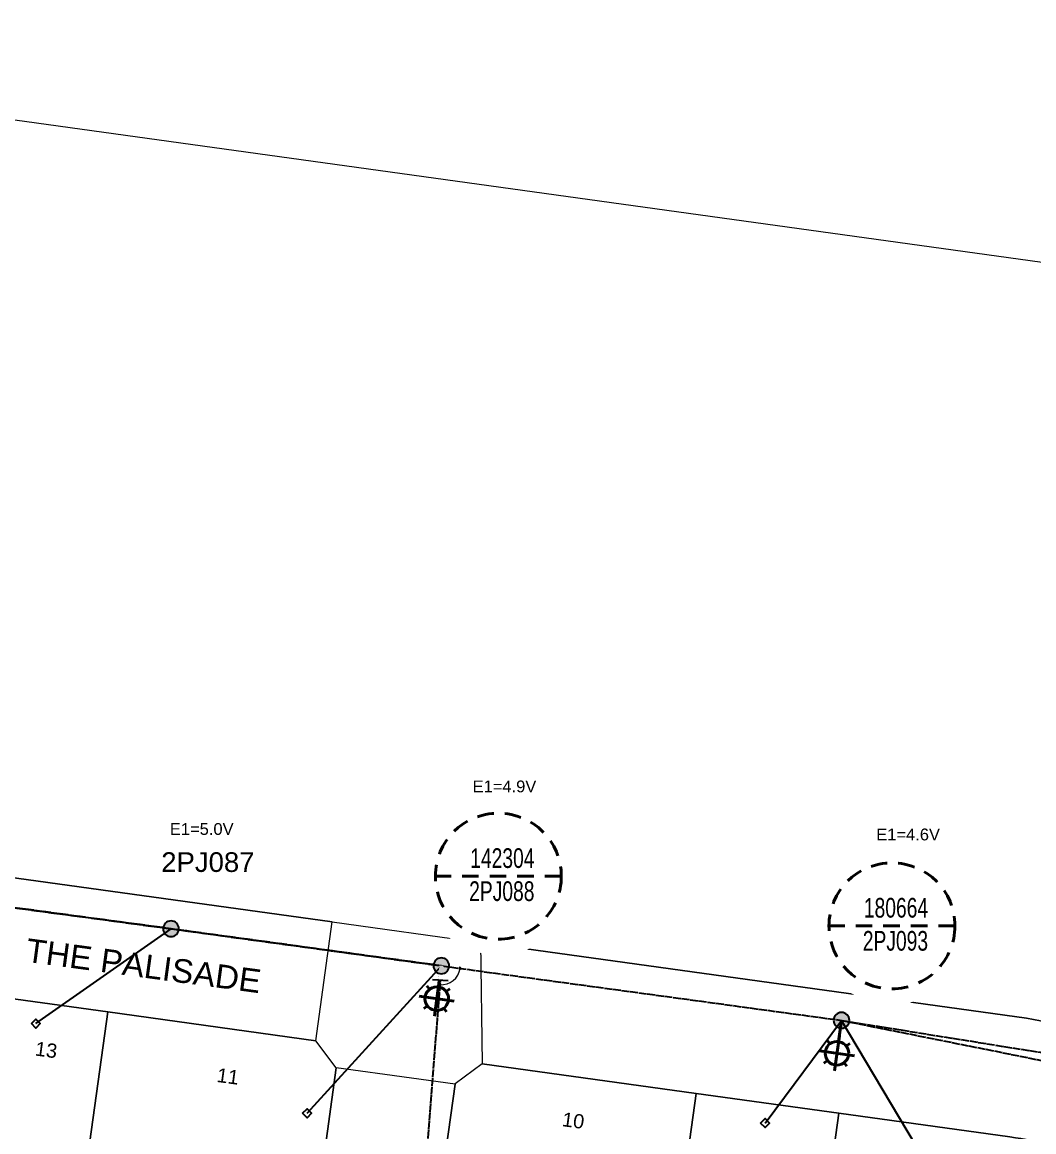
# Model space of a CAD drawing. Header units: metres. Extents: x 273044 to 274430, y 6094442 to 6095502.
# Drawn here: x 273590.3 to 273718.8, y 6095360.1 to 6095501.1 of the extents above; entities that cross this region are included whole.
import ezdxf
from ezdxf.enums import TextEntityAlignment as Align

# ---------------------------------------------------------------- set-up
doc = ezdxf.new("R2010")
doc.units = ezdxf.units.M
doc.linetypes.add('Cable Exist OH', pattern=[1, 1, 0])
doc.linetypes.add('Dash', pattern=[5, 3, -2])
doc.layers.get('0').update_dxf_attribs({"color": 6})
doc.layers.add('Cadastre Land Parcels_SP_EXT', color=9, linetype='Continuous', lineweight=5)
doc.layers.add('Cadastre Roads_SP_EXT', color=9, linetype='Continuous', lineweight=5)
for name, color, linetype in [('Equip_LV_NEW', 2, 'Continuous'), ('Equip_SP_SL_EXT', 7, 'Continuous'), ('Mains_LV_EXT', 7, 'Continuous'), ('Mains_LV_NEW_Hardwired', 2, 'Continuous'), ('Mains_SL_EXT', 7, 'Continuous'), ('Notes_LV_MISC', 7, 'Continuous'), ('Notes_SL_MISC', 7, 'Continuous'), ('Notes_SP_MISC', 7, 'Continuous'), ('Services_SP_EXT', 7, 'Continuous'), ('SupportsOH_SP_TR_HV_LV_SL_EXT', 7, 'Continuous')]:
    doc.layers.add(name, color=color, linetype=linetype)
doc.styles.add('iecARIAL', font='arial.ttf', dxfattribs={"height": 2})
doc.styles.add('POLE_LABEL', font='arial.ttf')
doc.styles.get("Standard").update_dxf_attribs({"font": 'arial.ttf'})
doc.linetypes.add('IE Trench HV', pattern='A,7,-0.2,["/",Standard,S=3,R=0,X=0.6,Y=-1.4],-2.5', length=9.7)

# ---------------------------------------------------------------- blocks, each defined once
blk = doc.blocks.new('SL_LANTERN_EXT')
at = {"lineweight": 40}
for p, q in [((-1.46, 5.68), (-1.06, 5.28)), ((0, 1.97), (0, 6.47)), ((1.46, 5.68), (1.06, 5.28)), ((-2.25, 4.22), (2.25, 4.22)), ((-1.46, 2.76), (-1.06, 3.16)), ((1.46, 2.76), (1.06, 3.16)), ((0, 0), (0, 2.72))]:
    blk.add_line(p, q, dxfattribs=at)
blk.add_circle((0, 4.22), 1.5, dxfattribs=at)
at = {"style": 'iecARIAL', "flags": 8}
blk.add_attdef('ASSET_NUM', (1.5, 1.5), '', height=2.5, dxfattribs=at)
for tag, p, height, flags in [('CONSTRUCTED_VOLTAGE', (0.98, -0.65), 0.2, 9), ('CONTROL_TYPE', (0.98, -0.85), 0.2, 9), ('LANTERN_PURPOSE', (0.98, -1.05), 0.2, 9), ('LANTERN_TYPE', (0.98, -1.25), 0.2, 9), ('NO_PHASES', (0.98, -1.45), 0.2, 9), ('LNUMBER', (2.18, -3.25), 2.5, 8), ('OPERATING_VOLTAGE', (0.98, -1.65), 0.2, 9), ('ORIENTATION', (0.98, -1.85), 0.2, 9), ('OWNED_BY', (0.98, -2.05), 0.2, 9), ('STATE', (0.98, -2.25), 0.2, 9), ('USAGE', (0.98, -2.45), 0.2, 9), ('CEXIST', (0.98, -2.65), 0.2, 9), ('CNEW', (0.98, -2.85), 0.2, 9), ('CNUMBER', (0.98, -3.05), 0.2, 9), ('CREMOVE', (0.98, -3.25), 0.2, 9), ('CREPLACE', (0.98, -3.45), 0.2, 9), ('LKINGHEIGHT', (0.98, -3.65), 0.2, 9), ('LBRACKET', (0.98, -3.85), 0.2, 9), ('LBRACKETVOCAB', (0.98, -4.05), 0.2, 9), ('LCATEGORY', (0.98, -4.25), 0.2, 9), ('LCHARGE1', (0.98, -4.45), 0.2, 9), ('LCHARGE1PERCENT', (0.98, -4.65), 0.2, 9), ('LCHARGE2', (0.98, -4.85), 0.2, 9), ('LCHARGE2PERCENT', (0.98, -5.05), 0.2, 9), ('LCHARGE3', (0.98, -5.25), 0.2, 9), ('LCHARGE3PERCENT', (0.98, -5.45), 0.2, 9), ('LEXIST', (0.98, -5.65), 0.2, 9), ('LLAMP', (0.98, -5.85), 0.2, 9), ('LLAMPVOCAB', (0.98, -6.05), 0.2, 9), ('LMAST', (0.98, -6.25), 0.2, 9), ('LMASTVOCAB', (0.98, -6.45), 0.2, 9), ('LNEW', (0.98, -6.65), 0.2, 9), ('LANTNUMBER', (0.98, -6.85), 0.2, 9), ('LOUTREACH', (0.98, -7.25), 0.2, 9), ('LOUTREACHVOCAB', (0.98, -7.45), 0.2, 9), ('LRATECODE', (0.98, -7.65), 0.2, 9), ('LREMOVE', (0.98, -7.85), 0.2, 9), ('LREPLACE', (0.98, -8.05), 0.2, 9), ('LTYPE', (0.98, -8.25), 0.2, 9), ('LTYPEVOCAB', (0.98, -8.45), 0.2, 9), ('LEGEND', (0.98, -8.65), 0.2, 9), ('STREETNAME', (0.98, -9.25), 0.2, 9), ('SUBURB', (0.98, -9.45), 0.2, 1), ('LOCATION', (0.98, -8.85), 0.2, 9), ('NOTES', (0.98, -9.05), 0.2, 9)]:
    blk.add_attdef(tag, p, '', height=height, dxfattribs=dict(flags=flags))
blk = doc.blocks.new('CCP_EXT')
at = {"flags": 9}
for tag, p in [('LEGEND', (0, -1.4)), ('STATE', (0, -1.8)), ('LIFE_SUPPORT', (0, -1.6)), ('NOTES', (0, -2))]:
    blk.add_attdef(tag, text='', height=0.2, dxfattribs=at).set_placement(p, align=Align.MIDDLE_LEFT)
blk.add_wipeout([(0, 0.57), (0.57, 0), (0, -0.57), (-0.57, 0)])
blk.add_lwpolyline([(-0.57, 0), (0, 0.57), (0.57, 0), (0, -0.57), (-0.57, 0)])
at = {"flags": 1}
blk.add_attdef('Z', (0, 0), '', height=0.2, dxfattribs=at)
at = {"flags": 9}
for tag, p in [('CCP_TYPE', (0, 0)), ('CONSTRUCTED_VOLTAGE', (0, -0.2)), ('OPERATING_VOLTAGE', (0, -0.6)), ('ORIENTATION', (0, -0.8)), ('OWNED_BY', (0, -1)), ('NO_PHASES', (0, -0.4)), ('USAGE', (0, -1.2))]:
    blk.add_attdef(tag, text='', height=0.2, dxfattribs=at).set_placement(p, align=Align.MIDDLE_LEFT)
blk = doc.blocks.new('POLE_EXT')
blk.add_hatch(color=256).paths.add_polyline_path([(-1, 0, 1), (1, 0, 1)])
blk.add_lwpolyline([(-1, 0, 1), (1, 0, 1)], format="xyb", close=True)
for tag, height, flags, p in [('pNumber', 2.5, 8, (-17.84, 2.07)), ('OWNED_BY', 0.2, 9, (1.35, -0.4)), ('SPECIAL_USE', 0.2, 9, (1.35, -0.8)), ('STATE', 0.2, 9, (1.35, -1)), ('cLV', 0.2, 9, (1.35, -1.4)), ('PARENT', 0.2, 9, (1.35, -0.6)), ('USAGE', 0.2, 9, (1.35, -1.2)), ('hDepth', 0.2, 9, (1.35, -1.6)), ('hDia', 0.2, 9, (1.35, -1.8)), ('cHV', 0.2, 9, (1.35, -2)), ('LBRACKET', 0.2, 9, (1.35, -2.2)), ('LExisting', 0.2, 9, (1.35, -2.4)), ('LANTNUMBER', 0.2, 9, (1.35, -2.6)), ('LOther', 0.2, 9, (1.35, -2.8)), ('cLinedev', 0.2, 9, (1.35, -3.4)), ('pExisting', 0.2, 9, (1.35, -3.8)), ('LRemove', 0.2, 9, (1.35, -3)), ('LEGEND', 0.2, 9, (1.35, -3.2)), ('LOCATION', 0.2, 9, (1.35, -3.6)), ('PFNUMBER', 0.2, 9, (1.35, -4)), ('NEWPFNUMBER', 0.2, 9, (1.35, -4.2)), ('pFooting', 0.2, 9, (1.35, -4.4)), ('pNew', 0.2, 9, (1.35, -4.6)), ('pRelocate', 0.2, 9, (1.35, -5)), ('pRemove', 0.2, 9, (1.35, -5.2)), ('pReplace', 0.2, 9, (1.35, -5.4)), ('pStay', 0.2, 9, (1.35, -5.6)), ('pType', 0.2, 9, (1.35, -5.8)), ('cspan', 0.2, 9, (1.35, -6)), ('STREETNAME', 0.2, 9, (1.35, -6.2)), ('SUBURB', 0.2, 9, (1.35, -6.4)), ('OPERATED_BY', 0.2, 9, (1.36, -7.01)), ('NOTES', 0.2, 9, (1.35, -6.6)), ('MAINTAINED_BY', 0.2, 9, (1.36, -6.81))]:
    blk.add_attdef(tag, text='', height=height, dxfattribs=dict(flags=flags)).set_placement(p, align=Align.MIDDLE_LEFT)
at = {"style": 'POLE_LABEL'}
for tag, height, flags, p in [('ASSET_NUM', 2.5, 8, (2, 2)), ('STRUCTURE_PLANT_NUMBER', 0.2, 9, (1.35, 0.03)), ('STREET_CODE', 0.2, 9, (1.35, -0.2))]:
    blk.add_attdef(tag, text='', height=height, dxfattribs=dict(at, flags=flags)).set_placement(p, align=Align.MIDDLE_LEFT)
at = {"flags": 1}
blk.add_attdef('Z', (1.35, -7.33), '', height=0.2, dxfattribs=at)
blk = doc.blocks.new('SLANTERN_NUM_EXT')
blk.add_wipeout([(-0.31, 10), (-0.94, 9.96), (-1.57, 9.88), (-2.18, 9.76), (-2.79, 9.61), (-3.39, 9.41), (-3.97, 9.18), (-4.54, 8.91), (-5.09, 8.61), (-5.62, 8.27), (-6.13, 7.91), (-6.62, 7.5), (-7.07, 7.07), (-7.5, 6.62), (-7.91, 6.13), (-8.27, 5.62), (-8.61, 5.09), (-8.91, 4.54), (-9.18, 3.97), (-9.41, 3.39), (-9.61, 2.79), (-9.76, 2.18), (-9.88, 1.57), (-9.96, 0.94), (-10, 0.31), (-10, -0.31), (-9.96, -0.94), (-9.88, -1.57), (-9.76, -2.18), (-9.61, -2.79), (-9.41, -3.39), (-9.18, -3.97), (-8.91, -4.54), (-8.61, -5.09), (-8.27, -5.62), (-7.91, -6.13), (-7.5, -6.62), (-7.07, -7.07), (-6.62, -7.5), (-6.13, -7.91), (-5.62, -8.27), (-5.09, -8.61), (-4.54, -8.91), (-3.97, -9.18), (-3.39, -9.41), (-2.79, -9.61), (-2.18, -9.76), (-1.57, -9.88), (-0.94, -9.96), (-0.31, -10), (0.31, -10), (0.94, -9.96), (1.57, -9.88), (2.18, -9.76), (2.79, -9.61), (3.39, -9.41), (3.97, -9.18), (4.54, -8.91), (5.09, -8.61), (5.62, -8.27), (6.13, -7.91), (6.62, -7.5), (7.07, -7.07), (7.5, -6.62), (7.91, -6.13), (8.27, -5.62), (8.61, -5.09), (8.91, -4.54), (9.18, -3.97), (9.41, -3.39), (9.61, -2.79), (9.76, -2.18), (9.88, -1.57), (9.96, -0.94), (10, -0.31), (10, 0.31), (9.96, 0.94), (9.88, 1.57), (9.76, 2.18), (9.61, 2.79), (9.41, 3.39), (9.18, 3.97), (8.91, 4.54), (8.61, 5.09), (8.27, 5.62), (7.91, 6.13), (7.5, 6.62), (7.07, 7.07), (6.62, 7.5), (6.13, 7.91), (5.62, 8.27), (5.09, 8.61), (4.54, 8.91), (3.97, 9.18), (3.39, 9.41), (2.79, 9.61), (2.18, 9.76), (1.57, 9.88), (0.94, 9.96), (0.31, 10)])
at = {"linetype": 'Dash', "lineweight": 40, "ltscale": 0.7}
blk.add_line((8, 0), (-8, 0), dxfattribs=at)
blk.add_circle((0, 0), 8, dxfattribs=at)
at = {"lineweight": 40, "width": 0.7}
for tag, p in [('SNUMBER', (0.51, 1.05)), ('CNUMBER', (0.44, -3.15))]:
    blk.add_attdef(tag, text='', height=2.5, dxfattribs=at).set_placement(p, align=Align.CENTER)
at = {"lineweight": 40, "flags": 1}
blk.add_attdef('Z', (0, 0), '', height=0.2, dxfattribs=at)
blk = doc.blocks.new('LV_End Shackle_NEW')
for tag, flags, p in [('CONNECTOR_TYPE', 9, (1.5, 0)), ('CONSTRUCTED_VOLTAGE', 9, (1.5, -0.2)), ('OPERATING_VOLTAGE', 9, (1.5, -0.6)), ('ORIENTATION', 9, (1.5, -0.8)), ('OWNED_BY', 9, (1.5, -1)), ('OPERATED_BY', 9, (1.5, -1.2)), ('NO_PHASES', 9, (1.5, -0.4)), ('MAINTAINED_BY', 9, (1.5, -1.4)), ('STATE', 9, (1.5, -1.6)), ('Z', 1, (1.5, -2.2)), ('USAGE', 9, (1.5, -1.8)), ('NOTES', 9, (1.5, -2))]:
    blk.add_attdef(tag, text='', height=0.2, dxfattribs=dict(flags=flags)).set_placement(p, align=Align.MIDDLE_LEFT)
blk.add_wipeout([(-0.25, 0), (-0.25, 1.81), (0.25, 1.82), (0.25, 0)])
blk.add_line((1, 1.81), (-1, 1.81))
blk = doc.blocks.new('BOND POINT')
blk.add_hatch(color=256).paths.add_polyline_path([(-1, 0, 1), (1, 0, 1)])
blk.add_lwpolyline([(-1, 0, 1), (1, 0, 1)], format="xyb", close=True)

msp = doc.modelspace()

# ---------------------------------------------------------------- linework, layer by layer
at = {"layer": 'Cadastre Land Parcels_SP_EXT', "linetype": 'Continuous'}
msp.add_lwpolyline([(273553.44088, 6095397.36594), (273629.71141, 6095386.79473), (273648.53147, 6095384.1861), (273717.86878, 6095374.57657), (273718.76774, 6095374.39911), (273719.66741, 6095374.22765), (273720.5684, 6095374.06415), (273721.47098, 6095373.90771), (273722.37498, 6095373.75719), (273723.27959, 6095373.61374), (273724.18562, 6095373.47824), (273725.09235, 6095373.34874), (273739.94919, 6095403.12408), (273742.04541, 6095418.21491), (273742.04541, 6095418.21491), (273744.13969, 6095433.31564), (273748.75057, 6095466.53771), (273729.63141, 6095469.18875), (273499.51867, 6095501.0846)], dxfattribs=at)
for points in [[(273596.99619, 6095345.16375), (273601.18439, 6095375.36326), (273584.57327, 6095377.66494), (273579.28091, 6095339.49218), (273595.63542, 6095335.34823), (273596.99619, 6095345.16375)], [(273628.53279, 6095356.18315), (273630.2074, 6095368.26229), (273627.60653, 6095371.70063), (273601.18439, 6095375.36326), (273596.99619, 6095345.16375), (273628.53279, 6095356.18315)], [(273675.92562, 6095365.00202), (273648.74682, 6095368.7702), (273645.3098, 6095366.23611), (273645.30742, 6095366.16836), (273643.6329, 6095354.0902), (273671.73963, 6095334.80163), (273675.92562, 6095365.00202)], [(273689.3914, 6095328.91381), (273694.04865, 6095362.49028), (273675.92562, 6095365.00202), (273671.73963, 6095334.80163), (273670.74871, 6095327.64721), (273689.3914, 6095328.91381)], [(273706.24253, 6095330.05781), (273717.84952, 6095359.16968), (273717.15964, 6095359.27674), (273716.46897, 6095359.37982), (273715.77768, 6095359.47796), (273694.04865, 6095362.49028), (273689.3914, 6095328.91381), (273706.24253, 6095330.05781)]]:
    msp.add_lwpolyline(points, close=True, dxfattribs=at)
at = {"layer": 'Cadastre Roads_SP_EXT', "linetype": 'Continuous'}
msp.add_lwpolyline([(273643.6329, 6095354.09022), (273645.30744, 6095366.16842), (273636.39492, 6095367.40558), (273630.20733, 6095368.26232), (273628.53279, 6095356.18316)], dxfattribs=at)
at = {"layer": 'Mains_LV_EXT', "linetype": 'Cable Exist OH'}
for points in [[(273609.2295, 6095385.92149), (273569.70298, 6095391.23491)], [(273643.56071, 6095381.217), (273609.2295, 6095385.92149)], [(273643.56071, 6095381.217), (273639.21299, 6095325.70334)], [(273643.56071, 6095381.217), (273694.37597, 6095374.28648)], [(273694.37597, 6095374.28648), (273742.52542, 6095364.64308)]]:
    msp.add_lwpolyline(points, dxfattribs=at)
at = {"layer": 'Mains_SL_EXT', "linetype": 'Cable Exist OH'}
for points in [[(273491.7714, 6095383.5172), (273534.84709, 6095394.27092), (273569.70298, 6095391.23491), (273609.2295, 6095385.92149), (273643.56071, 6095381.217)], [(273643.56071, 6095381.217), (273639.21299, 6095325.70334)]]:
    msp.add_lwpolyline(points, dxfattribs=at)
at = {"layer": 'Services_SP_EXT'}
msp.add_lwpolyline([(273703.76694, 6095358.47166), (273694.37591, 6095374.28644)], dxfattribs=at)

# ---------------------------------------------------------------- block references
at = {"layer": 'Equip_SP_SL_EXT'}
ref = msp.add_blockref('SL_LANTERN_EXT', (273643.56091, 6095381.21889), dxfattribs=dict(at, rotation=172.0971691646273))
ref.add_attrib('ASSET_NUM', '142304', dxfattribs={"layer": '0', "height": 2.5, "style": 'iecARIAL'}).set_placement((273644.22344, 6095393.34728), align=Align.TOP_LEFT)
ref = msp.add_blockref('SL_LANTERN_EXT', (273694.37601, 6095374.28651), dxfattribs=dict(at, rotation=172.1095912033359))
ref.add_attrib('ASSET_NUM', '180664', dxfattribs={"layer": '0', "height": 2.5, "style": 'iecARIAL'}).set_placement((273694.04501, 6095384.03557), align=Align.BOTTOM_LEFT)
at = {"layer": 'Mains_LV_NEW_Hardwired', "linetype": 'IE Trench HV', "lineweight": 0, "xscale": 0.1, "yscale": 0.1, "zscale": 0.1}
msp.add_blockref('BOND POINT', (273645.94272, 6095380.89213), dxfattribs=at)
at = {"layer": 'SupportsOH_SP_TR_HV_LV_SL_EXT'}
ref = msp.add_blockref('POLE_EXT', (273609.2295, 6095385.92155), dxfattribs=at)
ref.add_attrib('ASSET_NUM', '2PJ087', dxfattribs={"layer": '0', "height": 2.5, "style": 'POLE_LABEL'}).set_placement((273607.98836, 6095392.39169), align=Align.BOTTOM_LEFT)
ref = msp.add_blockref('POLE_EXT', (273694.37592, 6095374.28642), dxfattribs=at)
ref.add_attrib('ASSET_NUM', '2PJ093', dxfattribs={"layer": '0', "height": 2.5, "style": 'POLE_LABEL'}).set_placement((273694.37685, 6095380.53061), align=Align.BOTTOM_LEFT)

# ---------------------------------------------------------------- texts
at = {"layer": 'Cadastre Land Parcels_SP_EXT'}
for s, rotation, p in [('13', 352.316711, (273591.87765, 6095369.83508)), ('11', 352.316742, (273614.95485, 6095366.47761)), ('10', 352.317078, (273658.81173, 6095360.86023))]:
    msp.add_text(s, height=1.8, rotation=rotation, dxfattribs=at).set_placement(p)
at = {"layer": 'Cadastre Roads_SP_EXT'}
msp.add_text('THE PALISADE', height=3, rotation=352.316943, dxfattribs=at).set_placement((273590.66067, 6095381.74771))
at = {"layer": 'Notes_LV_MISC'}
msp.add_text('THE PALISADE', height=3, rotation=352.316943, dxfattribs=at).set_placement((273590.66067, 6095381.74771))
at = {"layer": 'Notes_LV_MISC', "linetype": 'IE Trench HV', "lineweight": 0, "char_height": 1.5, "attachment_point": 1, "style": 'iecARIAL'}
for s, insert in [('E1=4.9V', (273647.52687, 6095404.75476)), ('E1=5.0V', (273609.08051, 6095399.34885)), ('E1=4.6V', (273698.79155, 6095398.65343))]:
    msp.add_mtext_dynamic_manual_height_columns(s, width=6.0360412, gutter_width=10, heights=[0], dxfattribs=dict(at, insert=insert))
at = {"layer": 'Notes_SP_MISC'}
msp.add_text('THE PALISADE', height=3, rotation=352.316943, dxfattribs=at).set_placement((273590.66067, 6095381.74771))

# ---------------------------------------------------------------- next in the draw order: block references
at = {"layer": 'Services_SP_EXT'}
for p in [(273592.06099, 6095373.88577), (273626.49991, 6095362.49604), (273684.66501, 6095361.23698)]:
    msp.add_blockref('CCP_EXT', p, dxfattribs=at)

# ---------------------------------------------------------------- next in the draw order: linework, layer by layer
at = {"layer": 'Cadastre Roads_SP_EXT', "linetype": 'Continuous'}
for points in [[(273584.57322, 6095377.66494), (273601.18441, 6095375.36325), (273627.60647, 6095371.70068), (273629.71141, 6095386.7947), (273629.71141, 6095386.7947), (273553.44094, 6095397.36595)], [(273719.66733, 6095374.22764), (273718.76775, 6095374.39913), (273717.8688, 6095374.57654), (273648.53148, 6095384.18614), (273648.74677, 6095368.77017), (273675.9256, 6095365.00199), (273694.04859, 6095362.49031), (273715.77772, 6095359.47793), (273716.46898, 6095359.37982), (273717.15962, 6095359.27677), (273717.84946, 6095359.16966), (273718.72969, 6095359.02554), (273719.60843, 6095358.87348)]]:
    msp.add_lwpolyline(points, dxfattribs=at)
at = {"layer": 'Mains_SL_EXT', "linetype": 'Cable Exist OH'}
msp.add_lwpolyline([(273643.56071, 6095381.217), (273694.37597, 6095374.28648), (273724.23801, 6095369.4844), (273780.78044, 6095347.30638)], dxfattribs=at)
at = {"layer": 'Services_SP_EXT'}
for points in [[(273592.06099, 6095373.88571), (273609.22948, 6095385.92153)], [(273626.49991, 6095362.49601), (273643.56074, 6095381.21701)], [(273684.66507, 6095361.23699), (273694.37591, 6095374.28644)]]:
    msp.add_lwpolyline(points, dxfattribs=at)

# ---------------------------------------------------------------- next in the draw order: block references
at = {"layer": 'Equip_LV_NEW', "linetype": 'IE Trench HV', "lineweight": 0, "rotation": 175.5236449535495}
msp.add_blockref('LV_End Shackle_NEW', (273643.56065, 6095381.21701), dxfattribs=at)
at = {"layer": 'Notes_SL_MISC'}
msp.add_blockref('SLANTERN_NUM_EXT', (273700.78929, 6095386.29273), dxfattribs=at).add_auto_attribs({'SNUMBER': '180664', 'CNUMBER': '2PJ093'})

# ---------------------------------------------------------------- next in the draw order: linework, layer by layer
at = {"layer": 'Mains_LV_NEW_Hardwired', "linetype": 'Continuous', "lineweight": 0}
msp.add_arc((273643.56091, 6095381.21889), 2.40412, 265.520491, 352.1884631, dxfattribs=at)

# ---------------------------------------------------------------- next in the draw order: block references
at = {"layer": 'Mains_LV_NEW_Hardwired', "linetype": 'IE Trench HV', "lineweight": 0, "xscale": 0.1, "yscale": 0.1, "zscale": 0.1}
msp.add_blockref('BOND POINT', (273643.37314, 6095378.82211), dxfattribs=at)
at = {"layer": 'SupportsOH_SP_TR_HV_LV_SL_EXT'}
ref = msp.add_blockref('POLE_EXT', (273643.56076, 6095381.21701), dxfattribs=at)
ref.add_attrib('ASSET_NUM', '2PJ088', dxfattribs={"layer": '0', "height": 2.5, "style": 'POLE_LABEL'}).set_placement((273644.65281, 6095386.79554), align=Align.BOTTOM_LEFT)

# ---------------------------------------------------------------- next in the draw order: block references
at = {"layer": 'Notes_SL_MISC'}
msp.add_blockref('SLANTERN_NUM_EXT', (273650.79867, 6095392.6006), dxfattribs=at).add_auto_attribs({'SNUMBER': '142304', 'CNUMBER': '2PJ088'})

doc.saveas('drawing.dxf')
